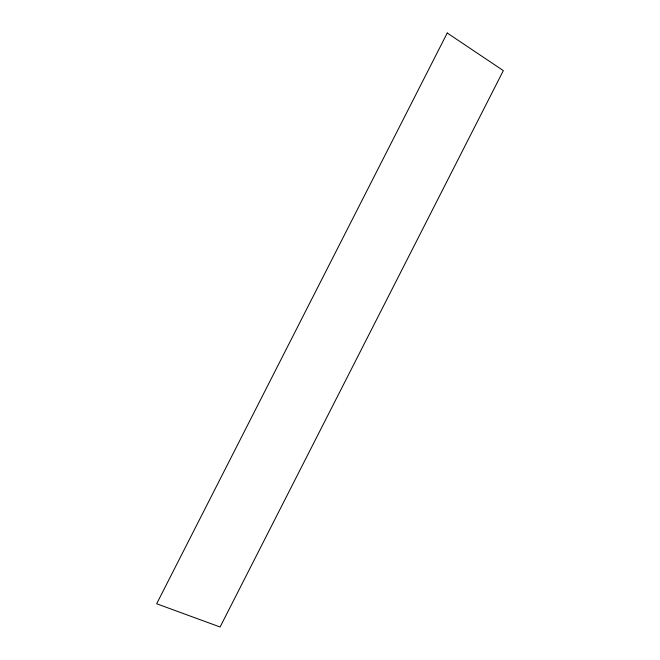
<?xml version="1.0" encoding="UTF-8"?>
<svg xmlns="http://www.w3.org/2000/svg" width="660" height="660" viewBox="0 0 660 660"><rect width="100%" height="100%" fill="white"/><g stroke="black" fill="none" stroke-linecap="round" stroke-linejoin="round"><path stroke-width="0.99" d="M447.233 33L156.659 603.768L220.093 627L503.341 70.62L447.233 33"/></g></svg>
